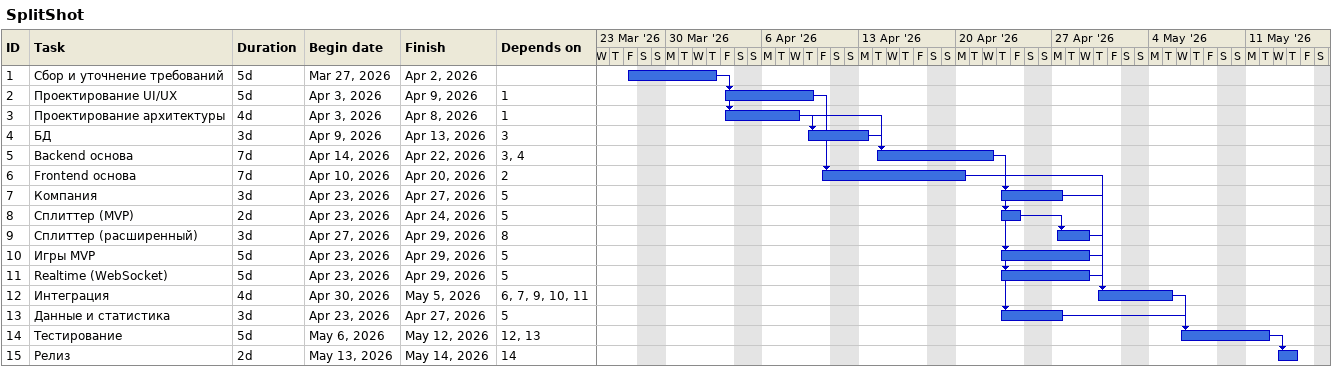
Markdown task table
SplitShot

| ID | Task | Duration | Start | Finish | Predecessors |
|---|---|---|---|---|---|
| 1 | Сбор и уточнение требований | 5d | 2026-03-27 | 2026-04-02 |  |
| 2 | Проектирование UI/UX | 5d | 2026-04-03 | 2026-04-09 | 1 |
| 3 | Проектирование архитектуры | 4d | 2026-04-03 | 2026-04-08 | 1 |
| 4 | БД | 3d | 2026-04-09 | 2026-04-13 | 3 |
| 5 | Backend основа | 7d | 2026-04-14 | 2026-04-22 | 3, 4 |
| 6 | Frontend основа | 7d | 2026-04-10 | 2026-04-20 | 2 |
| 7 | Компания | 3d | 2026-04-23 | 2026-04-27 | 5 |
| 8 | Сплиттер (MVP) | 2d | 2026-04-23 | 2026-04-24 | 5 |
| 9 | Сплиттер (расширенный) | 3d | 2026-04-27 | 2026-04-29 | 8 |
| 10 | Игры MVP | 5d | 2026-04-23 | 2026-04-29 | 5 |
| 11 | Realtime (WebSocket) | 5d | 2026-04-23 | 2026-04-29 | 5 |
| 12 | Интеграция | 4d | 2026-04-30 | 2026-05-05 | 6, 7, 9, 10, 11 |
| 13 | Данные и статистика | 3d | 2026-04-23 | 2026-04-27 | 5 |
| 14 | Тестирование | 5d | 2026-05-06 | 2026-05-12 | 12, 13 |
| 15 | Релиз | 2d | 2026-05-13 | 2026-05-14 | 14 |
